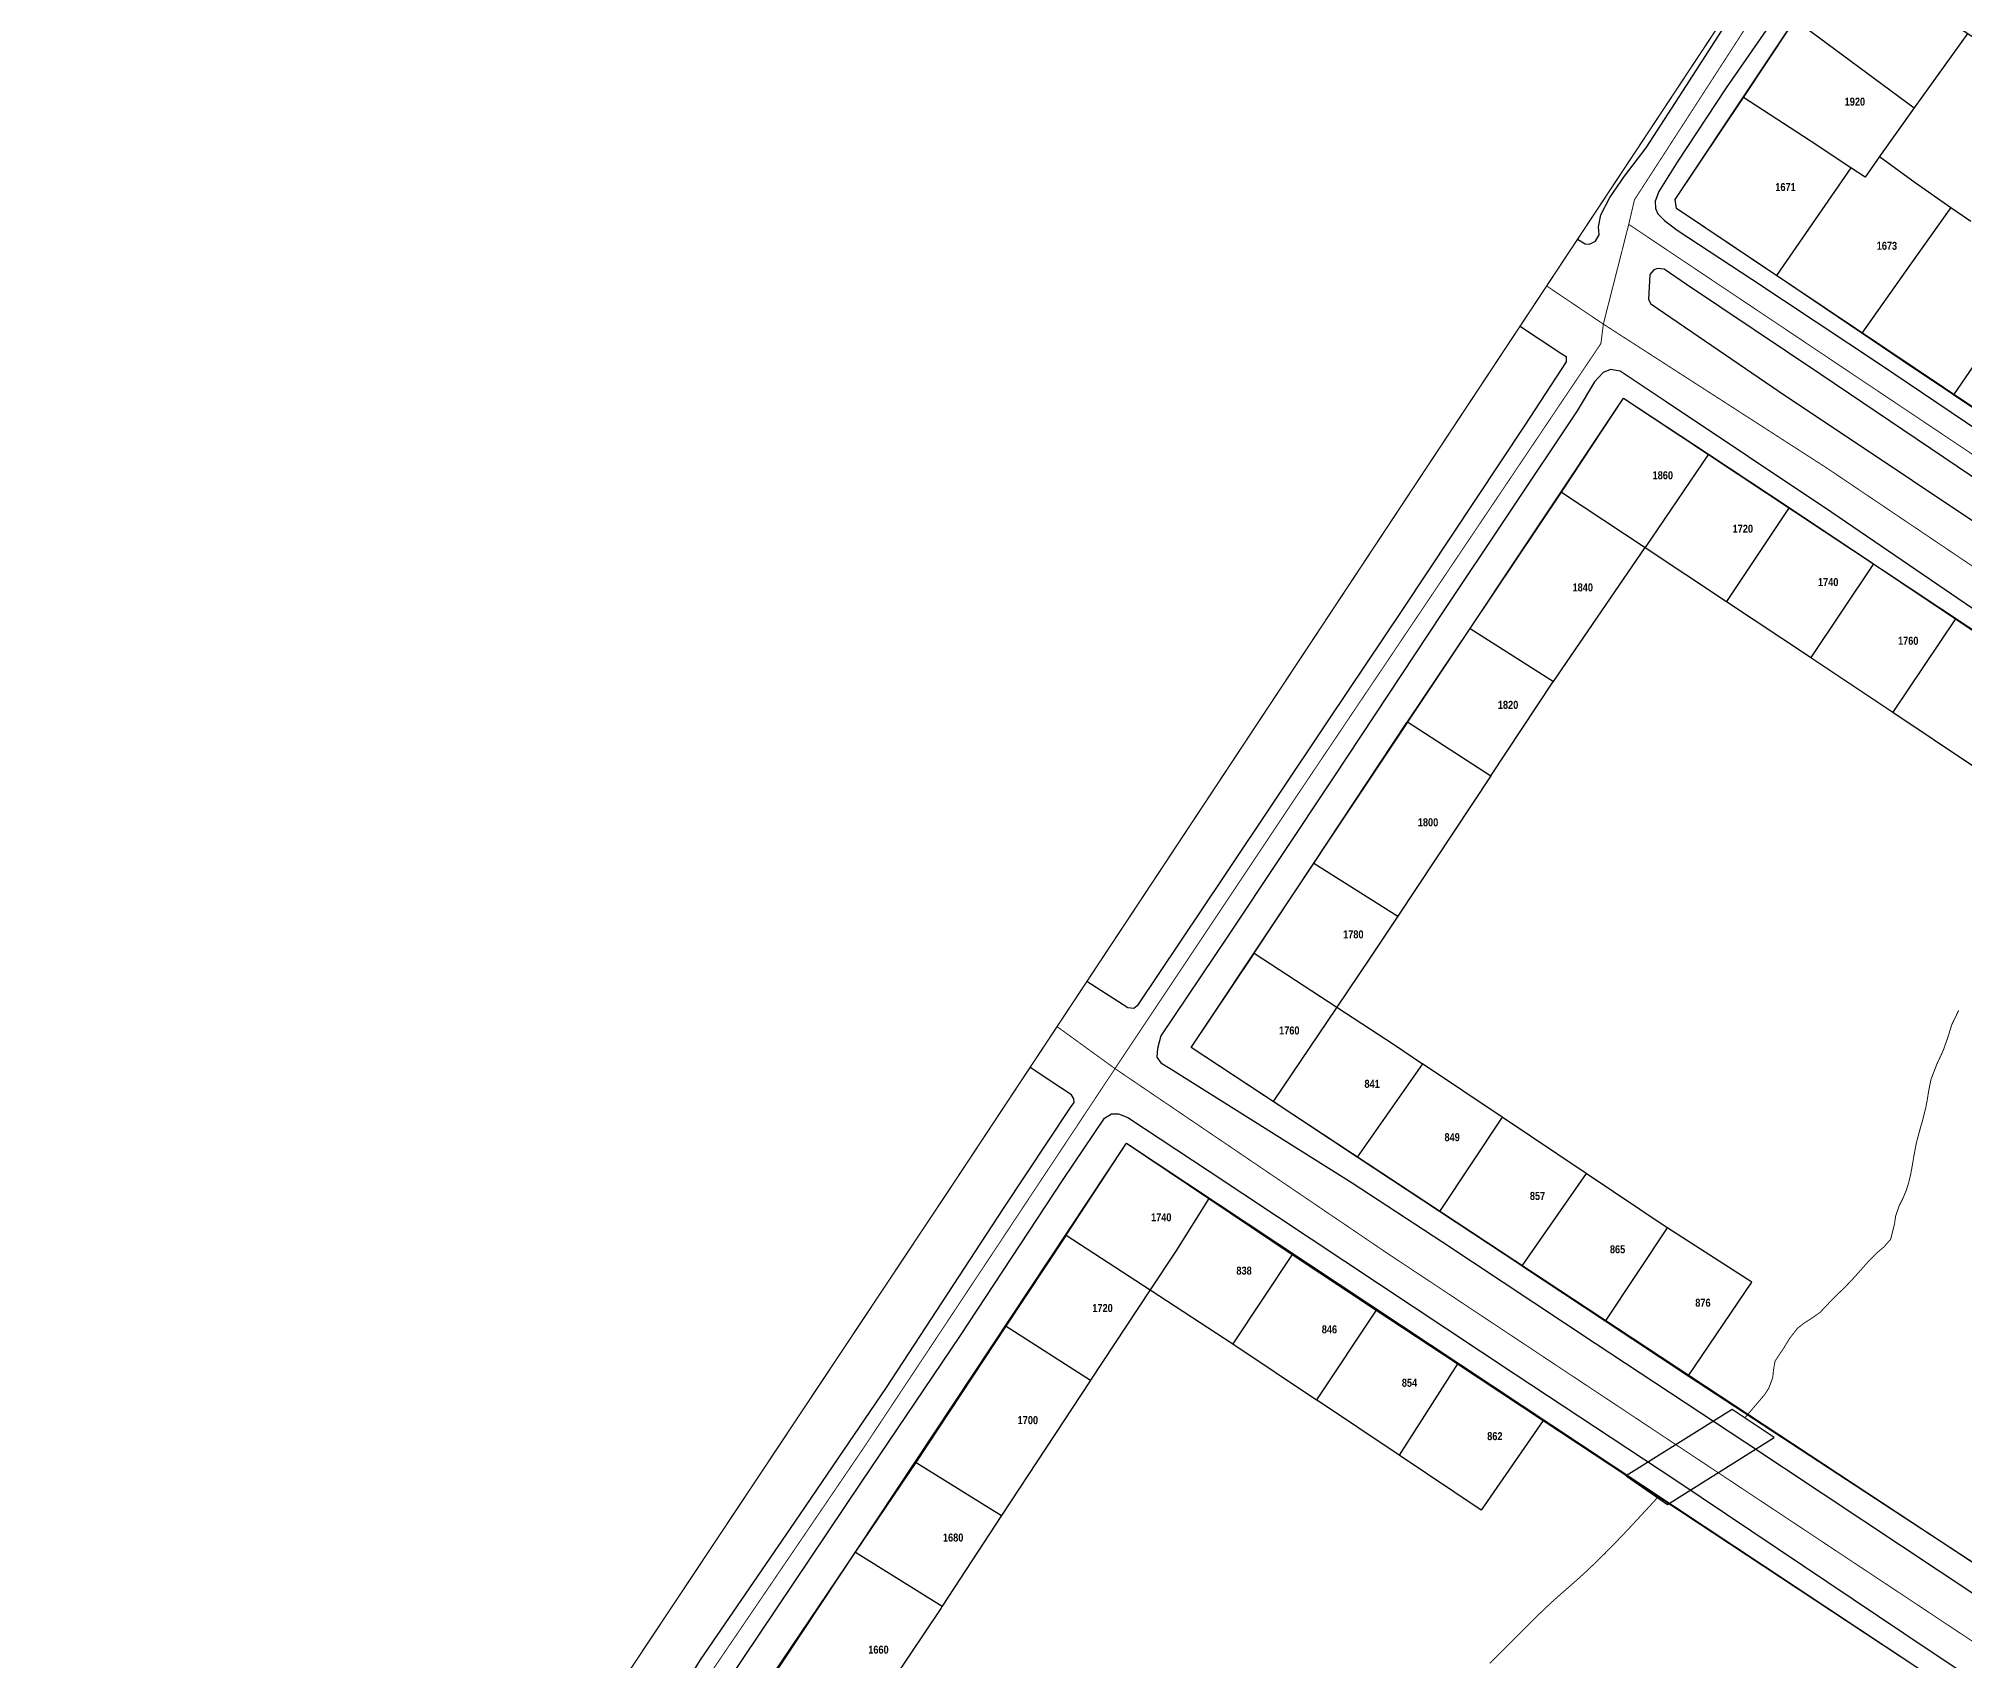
# Model space of a CAD drawing. Extents: x 203136 to 205923, y 4839890 to 4842982.
# Drawn here: x 204007.9 to 204368.9, y 4842311.2 to 4842615 of the extents above; entities that cross this region are included whole.
import ezdxf
from ezdxf.enums import TextEntityAlignment as Align

# ---------------------------------------------------------------- set-up
doc = ezdxf.new("R2010")
doc.units = 0
doc.header["$LTSCALE"] = 1.5
doc.header["$MEASUREMENT"] = 0
for name, color, linetype in [('CD_MALHA_LOTES', 40, 'CONTINUOUS'), ('HD-CURSO-PERENE', 170, 'CONTINUOUS'), ('LM-LIM-SETOR-FISCAL', 7, 'CONTINUOUS'), ('RU-QUADRAS', 210, 'CONTINUOUS'), ('SV-EIXO-RUA-PAV', 20, 'CONTINUOUS'), ('SV-PONTE-BUEIRO', 249, 'CONTINUOUS'), ('SV-RUA-PAVIM-S-GUIA-C-GUIA', 7, 'CONTINUOUS'), ('SV-TXT-RUA-PAV-S-GUIA-C-GUIA', 7, 'CONTINUOUS'), ('Th_NmrPort', 1, 'CONTINUOUS')]:
    doc.layers.add(name, color=color, linetype=linetype)
doc.styles.add('ARIAL', font='ARIAL.TTF')
doc.styles.get("Standard").update_dxf_attribs({"font": 'swisscbo.ttf'})
doc.linetypes.add('Limite', pattern='A,20,-3,[130,ltypeshp.shx,S=6.35,R=0,X=0,Y=0],-3,20', length=46)

msp = doc.modelspace()

# ---------------------------------------------------------------- linework, layer by layer
at = {"layer": 'CD_MALHA_LOTES', "linetype": 'Continuous'}
for p, q in [((204327.47, 4842603.99), (204336.23, 4842617.15)), ((204337.15, 4842618.55), (204359.44, 4842602.03)), ((204369.51, 4842616.01), (204359.44, 4842602.03)), ((204314.63, 4842584.84), (204327.47, 4842603.99)), ((204339.96, 4842595.88), (204327.47, 4842603.99)), ((204359.44, 4842602.03), (204352.94, 4842592.94)), ((204347.59, 4842590.79), (204339.96, 4842595.88)), ((204347.59, 4842590.79), (204333.65, 4842570.6)), ((204350.24, 4842589.02), (204347.59, 4842590.79)), ((204352.94, 4842592.94), (204350.24, 4842589.02)), ((204352.94, 4842592.94), (204359.6, 4842588.05)), ((204359.6, 4842588.05), (204366.33, 4842583.38)), ((204314.9, 4842583.18), (204314.63, 4842584.84)), ((204333.53, 4842570.68), (204314.9, 4842583.18)), ((204366.33, 4842583.38), (204358.65, 4842572.58)), ((204366.33, 4842583.38), (204370.08, 4842580.78)), ((204333.65, 4842570.6), (204333.53, 4842570.68)), ((204349.63, 4842559.83), (204333.65, 4842570.6)), ((204358.65, 4842572.58), (204349.63, 4842559.83)), ((204377.92, 4842564.52), (204366.82, 4842548.29)), ((204357.22, 4842554.72), (204349.63, 4842559.83)), ((204366.82, 4842548.29), (204357.22, 4842554.72)), ((204293.37, 4842530.06), (204304.96, 4842547.67)), ((204304.96, 4842547.67), (204320.89, 4842537.14)), ((204382.64, 4842537.68), (204366.82, 4842548.29)), ((204320.89, 4842537.14), (204309.03, 4842519.69)), ((204320.89, 4842537.14), (204336.02, 4842527.14)), ((204276.21, 4842504.52), (204293.37, 4842530.06)), ((204293.37, 4842530.06), (204309.03, 4842519.69)), ((204336.02, 4842527.14), (204324.27, 4842509.58)), ((204336.02, 4842527.14), (204351.81, 4842516.59)), ((204291.83, 4842494.56), (204309.03, 4842519.69)), ((204309.03, 4842519.69), (204324.27, 4842509.58)), ((204351.81, 4842516.59), (204340.07, 4842499.09)), ((204351.81, 4842516.59), (204367.17, 4842506.31)), ((204324.27, 4842509.58), (204339.8, 4842499.27)), ((204264.46, 4842487.03), (204276.21, 4842504.52)), ((204276.21, 4842504.52), (204291.83, 4842494.56)), ((204367.17, 4842506.31), (204355.45, 4842488.82)), ((204367.17, 4842506.31), (204382.38, 4842496.15)), ((204339.8, 4842499.27), (204340.07, 4842499.09)), ((204340.07, 4842499.09), (204355.45, 4842488.82)), ((204280.12, 4842476.91), (204291.74, 4842494.42)), ((204291.74, 4842494.42), (204291.83, 4842494.56)), ((204246.94, 4842460.55), (204264.35, 4842486.86)), ((204264.35, 4842486.86), (204264.46, 4842487.03)), ((204264.46, 4842487.03), (204280.12, 4842476.91)), ((204355.45, 4842488.82), (204370.56, 4842478.73)), ((204280.12, 4842476.91), (204262.67, 4842450.6)), ((204235.77, 4842443.68), (204246.94, 4842460.55)), ((204246.94, 4842460.55), (204262.67, 4842450.6)), ((204262.67, 4842450.6), (204257.45, 4842442.72)), ((204223.96, 4842426.01), (204235.6, 4842443.42)), ((204235.6, 4842443.42), (204235.77, 4842443.68)), ((204235.77, 4842443.68), (204251.25, 4842433.56)), ((204257.45, 4842442.72), (204251.25, 4842433.56)), ((204251.25, 4842433.56), (204239.29, 4842415.88)), ((204251.25, 4842433.56), (204262.03, 4842426.52)), ((204239.29, 4842415.88), (204223.96, 4842426.01)), ((204262.03, 4842426.52), (204267.32, 4842422.97)), ((204267.32, 4842422.97), (204255.07, 4842405.46)), ((204282.25, 4842412.95), (204267.32, 4842422.97)), ((204255.07, 4842405.46), (204239.29, 4842415.88)), ((204282.25, 4842412.95), (204270.51, 4842395.25)), ((204297.96, 4842402.42), (204282.25, 4842412.95)), ((204200.54, 4842390.85), (204211.79, 4842408.11)), ((204211.79, 4842408.11), (204227.28, 4842397.69)), ((204270.51, 4842395.25), (204255.07, 4842405.46)), ((204297.96, 4842402.42), (204285.9, 4842385.08)), ((204313.16, 4842392.22), (204297.96, 4842402.42)), ((204227.28, 4842397.69), (204221.05, 4842387.83)), ((204227.28, 4842397.69), (204242.86, 4842387.2)), ((204285.9, 4842385.08), (204270.51, 4842395.25)), ((204189.27, 4842373.81), (204200.43, 4842390.68)), ((204200.43, 4842390.68), (204200.54, 4842390.85)), ((204200.54, 4842390.85), (204216.26, 4842380.58)), ((204313.16, 4842392.22), (204301.5, 4842374.75)), ((204313.28, 4842392.14), (204313.16, 4842392.22)), ((204328.99, 4842382.03), (204313.28, 4842392.14)), ((204221.05, 4842387.83), (204216.26, 4842380.58)), ((204242.86, 4842387.2), (204231.73, 4842370.48)), ((204242.86, 4842387.2), (204258.59, 4842376.82)), ((204286.04, 4842384.99), (204285.9, 4842385.08)), ((204301.5, 4842374.75), (204286.04, 4842384.99)), ((204317.07, 4842364.43), (204328.99, 4842382.03)), ((204216.26, 4842380.58), (204205.1, 4842363.7)), ((204216.26, 4842380.58), (204231.73, 4842370.48)), ((204258.59, 4842376.82), (204247.43, 4842359.98)), ((204258.59, 4842376.82), (204273.62, 4842366.91)), ((204317.07, 4842364.43), (204301.5, 4842374.75)), ((204172.37, 4842348.26), (204189.27, 4842373.81)), ((204189.27, 4842373.81), (204205.1, 4842363.7)), ((204231.73, 4842370.48), (204247.43, 4842359.98)), ((204205, 4842363.55), (204188.42, 4842338.33)), ((204205.1, 4842363.7), (204205, 4842363.55)), ((204273.83, 4842366.77), (204262.9, 4842349.63)), ((204273.62, 4842366.91), (204273.83, 4842366.77)), ((204273.83, 4842366.77), (204289.89, 4842356.12)), ((204378.27, 4842324.37), (204317.07, 4842364.43)), ((204262.9, 4842349.63), (204247.43, 4842359.98)), ((204289.89, 4842356.12), (204278.32, 4842339.32)), ((204289.89, 4842356.12), (204359.91, 4842309.92)), ((204278.32, 4842339.32), (204262.9, 4842349.63)), ((204161.05, 4842331.47), (204172.37, 4842348.26)), ((204172.37, 4842348.26), (204188.42, 4842338.33)), ((204188.42, 4842338.33), (204177.25, 4842321.33)), ((204143.93, 4842306.09), (204161.05, 4842331.47)), ((204161.05, 4842331.47), (204177.25, 4842321.33)), ((204176.99, 4842320.93), (204159.81, 4842295.35)), ((204177.25, 4842321.33), (204176.99, 4842320.93))]:
    msp.add_line(p, q, dxfattribs=at)
at = {"layer": 'HD-CURSO-PERENE', "const_width": 0.18}
for points in [[(204327.711543, 4842356.631305), (204329.633896, 4842358.885041), (204331.33962, 4842360.878068), (204332.18076, 4842362.147534), (204332.94, 4842364.18), (204333.094649, 4842365.692377), (204333.37, 4842367.26), (204335.030986, 4842369.746338), (204336.111292, 4842371.515642), (204337.50677, 4842373.327455), (204338.685597, 4842374.283476), (204340.402049, 4842375.38443), (204341.81, 4842376.39), (204343.59, 4842378.26), (204344.640679, 4842379.333076), (204346.19, 4842380.83), (204347.240517, 4842381.902755), (204348.262442, 4842383.004501), (204349.263738, 4842384.121877), (204350.952959, 4842386.020829), (204352.6, 4842387.65), (204353.780187, 4842388.648424), (204355.05, 4842390.09), (204355.759167, 4842392.957293), (204355.98018, 4842394.4864), (204356.650953, 4842396.375062), (204357.325019, 4842397.718236), (204358.012448, 4842399.37048), (204358.450762, 4842400.808273), (204358.792684, 4842402.275291), (204359.106859, 4842403.990134), (204359.348888, 4842405.471689), (204359.85, 4842408.13), (204360.633499, 4842411.024219), (204361.050978, 4842412.466611), (204361.641185, 4842414.849783), (204361.91929, 4842416.325253), (204362.159897, 4842417.878218), (204362.59, 4842420.01), (204363.658442, 4842422.799789), (204364.29821, 4842424.164828), (204364.916548, 4842425.53912), (204365.695284, 4842427.72301), (204366.484766, 4842430.266485), (204367.792172, 4842432.972483)], [(204311.3499, 4842341.689255), (204309.31678, 4842339.486379), (204308.299038, 4842338.384359), (204307.278925, 4842337.283799), (204306.255255, 4842336.186087), (204304.598118, 4842334.429778), (204303.559584, 4842333.346021), (204302.51321, 4842332.270117), (204301.457811, 4842331.203451), (204300.3922, 4842330.147411), (204298.225593, 4842328.072754), (204296.96, 4842326.91), (204295.840704, 4842325.911375), (204294.712966, 4842324.921926), (204293.583477, 4842323.934454), (204292.458927, 4842322.941758), (204291.23, 4842321.83), (204289.057197, 4842319.762955), (204287.989922, 4842318.708942), (204286.930379, 4842317.646645), (204285.874807, 4842316.580094), (204284.819442, 4842315.513322), (204283.097759, 4842313.790589), (204282.030658, 4842312.736359), (204279.886032, 4842310.638872)]]:
    msp.add_lwpolyline(points, dxfattribs=at)
at = {"layer": 'LM-LIM-SETOR-FISCAL', "linetype": 'Limite', "ltscale": 0.1, "flags": 128}
msp.add_lwpolyline([(203469.377234, 4841362.89061, 0.25, 0.25, 0), (203519.491753, 4841421.251163, 0.25, 0.25, 0), (203539.040039, 4841445.453803, 0.25, 0.25, 0), (203552.611299, 4841461.387824, 0.25, 0.25, 0), (203566.238133, 4841484.68956, 0.25, 0.25, 0), (203609.99, 4841529.19, 0.25, 0.25, 0), (203632, 4841555.03, 0.25, 0.25, 0), (203660.44, 4841587.64, 0.25, 0.25, 0), (203674.06, 4841602.04, 0.25, 0.25, 0), (203710.04, 4841645.13, 0.25, 0.25, 0), (203742.06, 4841682.63, 0.25, 0.25, 0), (203749.59, 4841692.3, 0.25, 0.25, 0), (203765.8, 4841714.59, 0.25, 0.25, 0), (203770.437717, 4841723.305383, 0.25, 0.25, 0), (203714.413653, 4841762.64358, 0.25, 0.25, 0), (203723.585168, 4841777.541949, 0.25, 0.25, 0), (203744.064325, 4841808.260684, 0.25, 0.25, 0), (203754.769339, 4841823.620052, 0.25, 0.25, 0), (203763.612611, 4841832.928759, 0.25, 0.25, 0), (203773.572638, 4841842.432366, 0.25, 0.25, 0), (203784.091768, 4841852.942481, 0.25, 0.25, 0), (203799.86552, 4841866.904972, 0.25, 0.25, 0), (203809.371409, 4841877.624378, 0.25, 0.25, 0), (203820.293068, 4841888.950542, 0.25, 0.25, 0), (203834.046268, 4841882.073942, 0.25, 0.25, 0), (204046.7661, 4842201.182221, 0.25, 0.25, 0), (204178.512752, 4842399.235913, 0.25, 0.25, 0), (204339.269682, 4842642.311478, 0.25, 0.25, 0), (204394.703106, 4842727.956118, 0.25, 0.25, 0), (204455.679872, 4842818.312599, 0.25, 0.25, 0), (204552.409898, 4842958.280115, 0.18, 0.18, 0), (204552.411197, 4842958.281995, 0.25, 0.25, 0), (204552.409898, 4842958.280115, 0.25, 0.25, 0), (204552.41, 4842958.28, 0.25, 0.25, 0), (204636.88, 4842865.48, 0.25, 0.25, 0), (204802.20702, 4842671.508044, 0.25, 0.25, 0), (204837.727029, 4842630.149129, 0.25, 0.25, 0), (205008.271732, 4842430.409897, 0.25, 0.25, 0), (205138.673959, 4842279.328213, 0.25, 0.25, 0), (205174.437256, 4842238.699161, 0.25, 0.25, 0), (205203.631784, 4842204.152303, 0.25, 0.25, 0), (205240.124945, 4842163.766539, 0.25, 0.25, 0), (205267.85, 4842136.34, 0.25, 0.25, 0), (205295.915353, 4842071.881893, 0.25, 0.25, 0), (205307.647026, 4842046.742594, 0.25, 0.25, 0), (205351.13, 4841954.04, 0.25, 0.25, 0), (205379.26, 4841896.27, 0.25, 0.25, 0), (205405.061808, 4841844.580735, 0.25, 0.25, 0), (205438.77, 4841777.24, 0.25, 0.25, 0), (205460.65, 4841701.79, 0.25, 0.25, 0), (205500.37, 4841613.55, 0.25, 0.25, 0), (205574.15, 4841463.73, 0.25, 0.25, 0), (205576.19, 4841458.65, 0.25, 0.25, 0), (205586.52, 4841433.19, 0.25, 0.25, 0), (205615.29, 4841364.14, 0.25, 0.25, 0), (205647.73668, 4841231.470751, 0.25, 0.25, 0), (205655.460047, 4841210.753747, 0.25, 0.25, 0), (205675.209194, 4841159.41187, 0.25, 0.25, 0), (205690.04619, 4841124.071091, 0.25, 0.25, 0), (205704.679922, 4841088.324092, 0.25, 0.25, 0), (205713.35, 4841065.22, 0.25, 0.25, 0), (205719.94, 4841049.35, 0.25, 0.25, 0), (205719.957412, 4841049.304741, 0, 0, 0), (205790.360912, 4840892.191443, 0, 0, 0)], format="xyseb", dxfattribs=at)
at = {"layer": 'RU-QUADRAS', "color": 6, "linetype": 'Continuous'}
msp.add_lwpolyline([(204314.63, 4842584.84), (204343.88, 4842628.85), (204348.25, 4842629.75, -0.0040992124), (204487.22, 4842538.1), (204454.61, 4842489.59), (204314.9, 4842583.18)], format="xyb", close=True, dxfattribs=at)
for points in [[(204223.96, 4842426.01), (204304.96, 4842547.67), (204423.32, 4842469.22), (204560.13, 4842377.72), (204524.45, 4842322.41), (204480.52, 4842256.35), (204378.27, 4842324.37)], [(204132.71, 4842288.8), (204211.79, 4842408.11), (204359.91, 4842309.92), (204468.26, 4842237.42), (204388.83, 4842118.53)]]:
    msp.add_lwpolyline(points, close=True, dxfattribs=at)
at = {"layer": 'SV-EIXO-RUA-PAV', "const_width": 0.18, "flags": 128}
for points in [[(204609.2369, 4842880.8593), (204589.665022, 4842848.0934), (204572.29825, 4842819.0192), (204536.6392, 4842820.991), (204478.77062, 4842824.1499), (204458.63171, 4842811.5171), (204413.637525, 4842745.0876), (204393.08146, 4842714.0819), (204390.370988, 4842701.232887), (204388.886341, 4842692.7131), (204369.109454, 4842662.3259), (204352.32899, 4842635.9292), (204333.031461, 4842625.0353), (204307.0217, 4842584.8117), (204305.9458, 4842580.2073), (204301.187582, 4842561.52263), (204300.726676, 4842557.8723), (204243.827519, 4842473.2809), (204209.661355, 4842422.046656), (204162.855803, 4842351.4479), (204118.447504, 4842286.163007), (204062.169756, 4842201.1799)], [(204305.9458, 4842580.2073), (204451.988095, 4842482.5352)]]:
    msp.add_lwpolyline(points, dxfattribs=at)
at = {"layer": 'SV-EIXO-RUA-PAV', "const_width": 0.18}
for points in [[(204636.882392, 4842338.931398), (204596.383094, 4842365.584657), (204573.579631, 4842380.578715), (204560.030752, 4842389.8401), (204432.872829, 4842474.0732), (204342.99088, 4842534.6069), (204301.187582, 4842561.52263), (204290.561812, 4842568.661819)], [(204541.990972, 4842201.1716), (204436.233121, 4842271.1065), (204260.627178, 4842387.5004), (204209.661355, 4842422.046656), (204198.805176, 4842429.919457)]]:
    msp.add_lwpolyline(points, dxfattribs=at)
at = {"layer": 'SV-PONTE-BUEIRO'}
for points in [[(204313.2, 4842340.42), (204333.2, 4842352.97), (204325.36, 4842358.2), (204305.46, 4842345.73)], [(204305.46, 4842345.73), (204313.2, 4842340.42)]]:
    msp.add_lwpolyline(points, dxfattribs=at)
at = {"layer": 'SV-RUA-PAVIM-S-GUIA-C-GUIA'}
for points in [[(204296.369214, 4842577.443012), (204297.81, 4842576.53), (204298.62, 4842576.47), (204299.74, 4842577.03), (204300.39, 4842578.26), (204300.29, 4842579.74), (204300.71, 4842581.99), (204302.41, 4842585.21), (204305.18, 4842589.24), (204309.23, 4842594.54), (204316.1, 4842605.18), (204325.72, 4842620.1), (204329.64, 4842625.79), (204332.01, 4842628), (204336.13, 4842630.87), (204339.91, 4842633.09), (204342.44, 4842634.67), (204346.06, 4842636.5), (204348.25, 4842638.57), (204350.9, 4842640.89)], [(204332.72, 4842618.01), (204324.19, 4842605.8), (204315.02, 4842591.88), (204311.58, 4842586.39), (204310.92, 4842584.56), (204310.98, 4842583.16), (204311.41, 4842582.15), (204312.65, 4842580.91), (204315, 4842579.14), (204329.02, 4842569.97), (204353.12, 4842553.95), (204413.98, 4842512.91), (204454.32, 4842486.13)], [(204450.35, 4842479.26), (204436.83, 4842488.19), (204377.89, 4842527.83), (204341.94, 4842552.08), (204316.76, 4842568.92), (204312.56, 4842571.83), (204311.34, 4842571.92), (204310.68, 4842571.72), (204309.89, 4842570.79), (204309.67, 4842566.15), (204310.1, 4842565.32), (204334.16, 4842548.9), (204434.31, 4842482.07), (204535.14, 4842415.3), (204558.54, 4842399.05), (204560.79, 4842398.22), (204561.79, 4842398.49), (204563.06, 4842399.25), (204593.48, 4842444.8), (204636.4, 4842507.8), (204636.885337, 4842508.542863)], [(204285.464047, 4842561.178964), (204293.43, 4842555.95), (204294.19, 4842555.44), (204294.24, 4842554.48), (204286.49, 4842542.62), (204263.54, 4842508.07), (204249.7, 4842487.36), (204230.03, 4842458.03), (204213.79, 4842433.8), (204213.21, 4842433.3), (204212.04, 4842433.46), (204204.412165, 4842438.397612)], [(204386.1, 4842497.52), (204344.04, 4842526.2), (204312.76, 4842547.07), (204304.37, 4842552.7), (204302.55, 4842553.03), (204301.14, 4842552.48), (204299.53, 4842550.71), (204296.31, 4842545.27), (204270.9, 4842507.32), (204250.7, 4842476.68), (204230.78, 4842446.84), (204218.26, 4842428.21), (204217.61, 4842425.8), (204217.51, 4842424.18), (204218.28, 4842423.1), (204219.98, 4842422.1), (204254.12, 4842400.64), (204270.94, 4842389.67), (204299.68, 4842370.64), (204327.72, 4842352.13), (204430.45, 4842283.91)], [(204113.580659, 4842301.425636), (204120.73, 4842296.67), (204121.89, 4842296.26), (204122.51, 4842296.43), (204123.39, 4842297.47), (204132, 4842311.26), (204149.66, 4842337.09), (204166.84, 4842362.33), (204188.79, 4842395.86), (204201.35, 4842414.76), (204201.98, 4842415.7), (204201.96, 4842416.41), (204201.54, 4842417.16), (204199.54, 4842418.45), (204193.753412, 4842422.280842)], [(204257.74, 4842201.18), (204224.09, 4842223.44), (204189.48, 4842245.93), (204148.82, 4842273.07), (204131.37, 4842284.7), (204129.85, 4842285.75), (204128.44, 4842287.19), (204127.33, 4842289.77), (204127.5, 4842292.15), (204133.45, 4842301.84), (204162.29, 4842344.78), (204180.59, 4842371.87), (204199.93, 4842401.28), (204207.7, 4842412.75), (204208.98, 4842413.6), (204210.29, 4842413.55), (204212.09, 4842412.92), (204227.31, 4842402.85), (204284.69, 4842364.83), (204314.75, 4842344.97), (204357.52, 4842316.29), (204401.33, 4842286.99)]]:
    msp.add_lwpolyline(points, dxfattribs=at)

# ---------------------------------------------------------------- texts
at = {"layer": 'SV-TXT-RUA-PAV-S-GUIA-C-GUIA', "style": 'ARIAL', "width": 0.7}
msp.add_text('PRAÇA                                  BRIGADEIRO                EDUARDO                 GOMES', height=4, rotation=326, dxfattribs=at).set_placement((204359.106249, 4842627.11541))
at = {"layer": 'Th_NmrPort', "color": 1}
for s, p in [('1920', (204346.418554, 4842603.197271)), ('1671', (204333.418554, 4842587.197271)), ('1673', (204352.418554, 4842576.197271)), ('1860', (204310.418554, 4842533.197271)), ('1720', (204325.418554, 4842523.197271)), ('1840', (204295.418554, 4842512.197271)), ('1740', (204341.418554, 4842513.197271)), ('1760', (204356.418554, 4842502.197271)), ('1820', (204281.418554, 4842490.197271)), ('1800', (204266.418554, 4842468.197271)), ('1780', (204252.418554, 4842447.197271)), ('1760', (204240.418554, 4842429.197271)), ('841', (204256.418554, 4842419.197271)), ('849', (204271.418554, 4842409.197271)), ('857', (204287.418554, 4842398.197271)), ('1740', (204216.418554, 4842394.197271)), ('865', (204302.418554, 4842388.197271)), ('838', (204232.418554, 4842384.197271)), ('1720', (204205.418554, 4842377.197271)), ('876', (204318.418554, 4842378.197271)), ('846', (204248.418554, 4842373.197271)), ('854', (204263.418554, 4842363.197271)), ('1700', (204191.418554, 4842356.197271)), ('862', (204279.418554, 4842353.197271)), ('1680', (204177.418554, 4842334.197271)), ('1660', (204163.418554, 4842313.197271))]:
    msp.add_text(s, height=1.5, dxfattribs=at).set_placement(p, align=Align.MIDDLE_LEFT)

doc.saveas('drawing.dxf')
